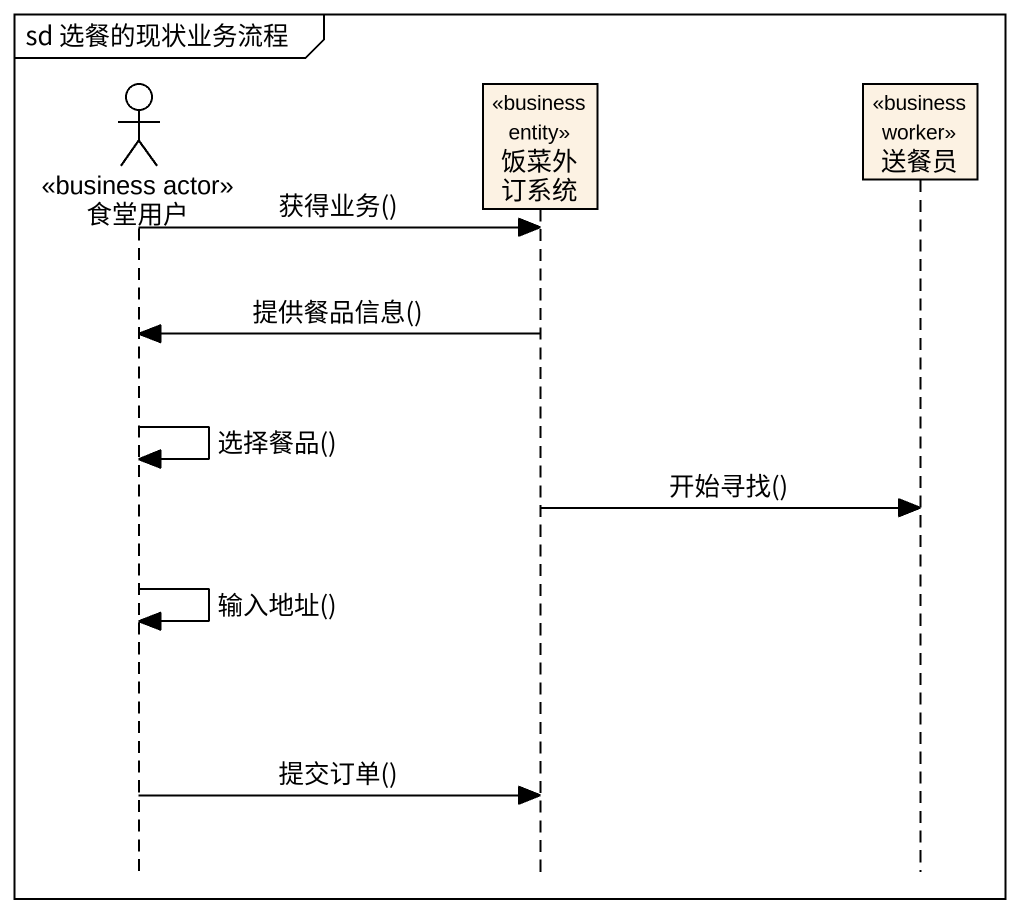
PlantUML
@startuml
mainframe sd 选餐的现状业务流程
hide footbox
actor 食堂用户 <<business actor>>
participant 饭菜外订系统 <<business entity>>
participant 送餐员 <<business worker>>

食堂用户 -> 饭菜外订系统 : 获得业务()
饭菜外订系统 -> 食堂用户 : 提供餐品信息()
食堂用户 -> 食堂用户 : 选择餐品()
饭菜外订系统 -> 送餐员 : 开始寻找()
食堂用户 -> 食堂用户 : 输入地址()
食堂用户 -> 饭菜外订系统 : 提交订单()
@enduml
